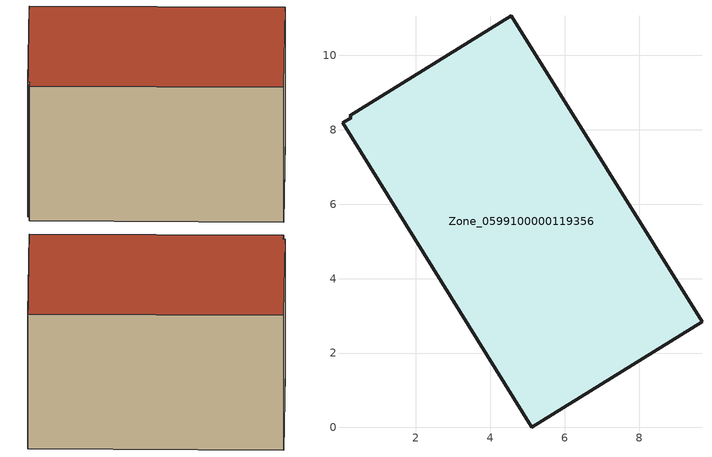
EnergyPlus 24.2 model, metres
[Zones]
Zone_0599100000119356
 floor ground (C_G): 0.26,8.32 0.23,8.38 4.56,11.07 9.69,2.84 5.12,0 0.03,8.19 z0
 wall outside (C_F): 5.12,0 9.69,2.84 4.56,11.07 0.23,8.38 0.26,8.32 0.03,8.19 5.12,0 z0:6.18
 roof outside (C_R): 0.26,8.32 0.03,8.19 5.12,0 9.69,2.84 4.56,11.07 0.23,8.38 z6.18
[BUILDING]
Pand.0599100000119356: North Axis=0; Terrain=City; Loads Convergence Tolerance Value=0.04; Temperature Convergence Tolerance Value=0.4; Solar Distribution=FullExterior; Maximum Number of Warmup Days=25; Minimum Number of Warmup Days=1
[Site:Location]
Rotterdam.The.Hague.AP_ZH_NLD Design_Conditions: Latitude=51.96; Longitude=4.45; Time Zone=1; Elevation=-4.5
[SITE:GROUNDTEMPERATURE:BUILDINGSURFACE]
18, 18, 18, 18, 18, 18, 18, 18, 18, 18, 18, 18
[MATERIAL] Thermal Absorptance=0.9; Solar Absorptance=0.7; Visible Absorptance=0.7
Name | Roughness | Thickness | Conductivity | Density | Specific Heat
G.TC.1992-2005 | MediumSmooth | 0.15 | 0.06 | 540 | 1210
F.TC.1992-2005 | Rough | 0.3 | 0.12 | 1920 | 840
R.TC.1992-2005 | MediumRough | 0.2 | 0.08 | 1500 | 1000
[CONSTRUCTION]
C_G: G.TC.1992-2005
C_F: F.TC.1992-2005
C_R: R.TC.1992-2005
[ZONE]
Zone_0599100000119356: Type=1; Multiplier=1; Ceiling Height=Autocalculate; Volume=Autocalculate; Floor Area=autocalculate; Part of Total Floor Area=Yes
[ZONEINFILTRATION:DESIGNFLOWRATE]
Infil_Zone_0599100000119356: Zone or ZoneList or Space or SpaceList=Zone_0599100000119356; Schedule=AlwaysOn; Design Flow Rate Calculation Method=Flow/Area; Flow Rate per Floor Area=0.0015; Constant Term Coefficient=1; Temperature Term Coefficient=0; Velocity Term Coefficient=0; Velocity Squared Term Coefficient=0
[HVACTEMPLATE:ZONE:IDEALLOADSAIRSYSTEM]
Zone_0599100000119356: Maximum Heating Supply Air Temperature=50; Minimum Cooling Supply Air Temperature=13; Maximum Heating Supply Air Humidity Ratio=0.0156; Minimum Cooling Supply Air Humidity Ratio=0.0077; Heating Limit=NoLimit; Cooling Limit=NoLimit; Dehumidification Control Type=ConstantSensibleHeatRatio; Cooling Sensible Heat Ratio=0.7; Dehumidification Setpoint=60; Humidification Control Type=None; Humidification Setpoint=30; Outdoor Air Method=None; Outdoor Air Flow Rate per Person=0.00944; Outdoor Air Flow Rate per Zone Floor Area=0; Outdoor Air Flow Rate per Zone=0; Demand Controlled Ventilation Type=None; Outdoor Air Economizer Type=NoEconomizer; Heat Recovery Type=None; Sensible Heat Recovery Effectiveness=0.7; Latent Heat Recovery Effectiveness=0.65
[ZONECONTROL:THERMOSTAT]
ThermostatControl_Zone_0599100000119356: Zone or ZoneList=Zone_0599100000119356; Control Type Schedule=DualSetpointControlType; Control 1=Thermostat_Zone_0599100000119356; Temperature Difference Between Cutout And Setpoint=0
[THERMOSTATSETPOINT:DUALSETPOINT]
Thermostat_Zone_0599100000119356: Heating Setpoint Temperature Schedule=HeatingSetpoint_Zone_0599100000119356; Cooling Setpoint Temperature Schedule=CoolingSetpoint_Zone_0599100000119356
[SCHEDULE:COMPACT]
HeatingSetpoint_Zone_0599100000119356: Through: 12/31, For: AllDays, Until: 24:00, 21
CoolingSetpoint_Zone_0599100000119356: Through: 12/31, For: AllDays, Until: 24:00, 24
DualSetpointControlType: Through: 12/31, For: AllDays, Until: 24:00, 4
AlwaysOn: Through: 12/31, For: AllDays, Until: 24:00, 1
